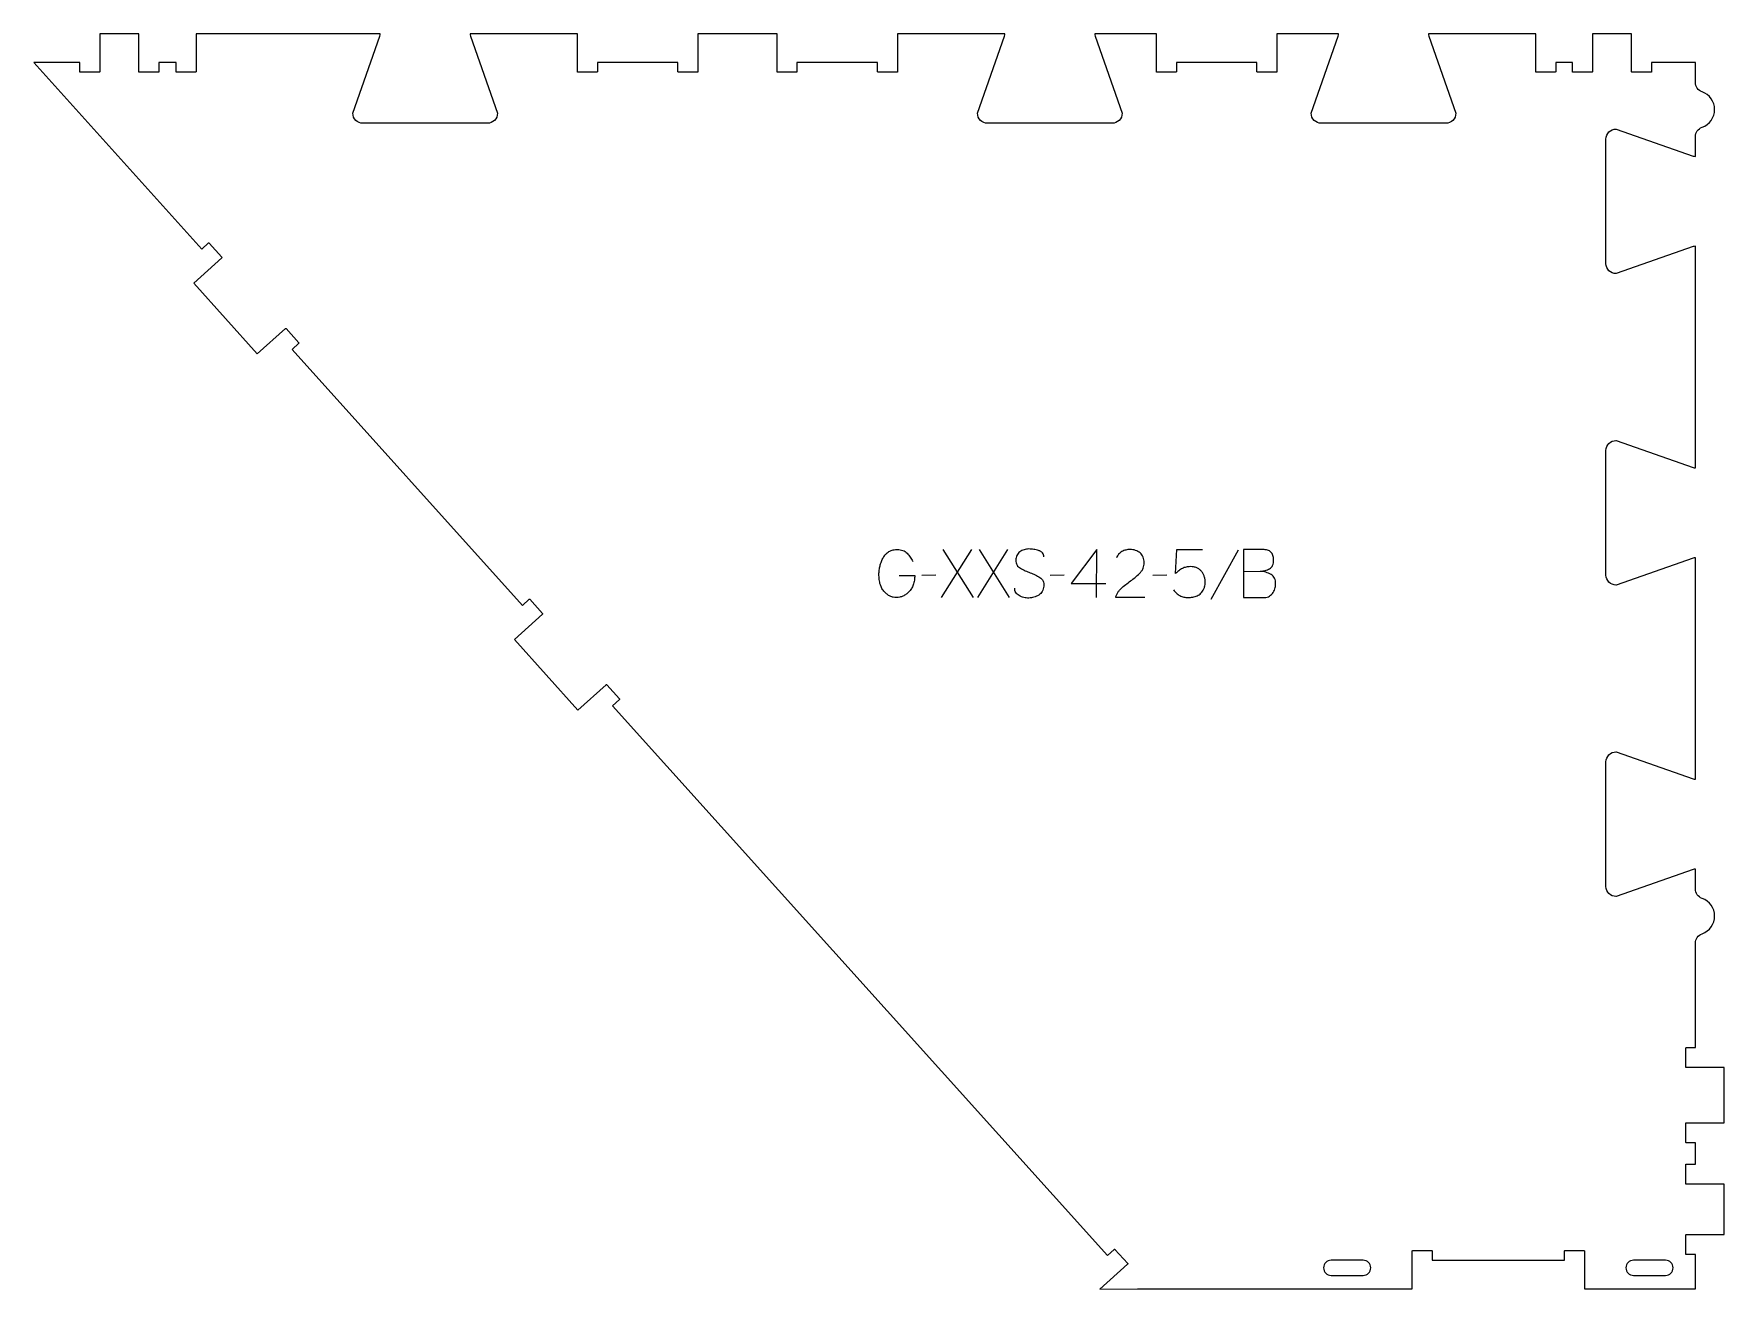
# Model space of a CAD drawing. Extents: x 0 to 1058, y 0 to 786.
import ezdxf

# ---------------------------------------------------------------- set-up
doc = ezdxf.new("R2010")
doc.units = 0
for name, color, linetype in [('1_ANYTOOL_1MMDEEP_LABELS_S', 2, 'CONTINUOUS'), ('3_ANYTOOL_CUTTHROUGH_INSID', 4, 'CONTINUOUS'), ('4_ANYTOOL_CUTTHROUGH_OUTSI', 5, 'CONTINUOUS')]:
    doc.layers.add(name, color=color, linetype=linetype)

msp = doc.modelspace()

# ---------------------------------------------------------------- linework, layer by layer
at = {"layer": '1_ANYTOOL_1MMDEEP_LABELS_S'}
for p, q in [((586.993124, 462.891014), (568.093124, 432.891014)), ((588.235981, 432.891014), (569.293124, 462.891014)), ((609.70741, 462.891014), (590.80741, 432.891014)), ((610.950267, 432.891014), (592.00741, 462.891014)), ((754.00741, 462.419586), (736.821695, 431.648157)), ((564.664552, 446.776728), (555.878838, 446.691014)), ((645.150267, 446.776728), (636.364552, 446.691014)), ((709.350267, 446.776728), (700.564552, 446.691014)), ((649.435981, 441.548157), (671.20741, 441.548157))]:
    msp.add_line(p, q, dxfattribs=at)
for points in [[(541.778838, 446.691014), (551.550267, 446.648157, -0.031732), (551.282156, 443.640755, -0.048764), (550.537767, 440.723157, -0.050291), (549.428054, 438.412649, -0.060119), (547.843124, 436.4053, -0.036578), (546.111104, 434.918883, -0.050793), (544.152052, 433.758871, -0.051881), (542.199035, 433.091127, -0.053919), (540.150267, 432.848157, -0.055881), (538.115119, 433.055101, -0.055271), (536.175267, 433.7053, -0.05403), (534.249291, 434.864493, -0.038531), (532.564552, 436.362443, -0.067281), (531.016839, 438.473457, -0.049165), (529.993124, 440.894586, -0.047412), (529.320197, 444.098504, -0.028075), (529.135981, 447.376728, -0.03109), (529.303508, 450.068308, -0.031496), (529.805624, 452.7178, -0.031425), (530.656497, 455.346044, -0.02824), (531.814552, 457.8553, -0.064555), (533.343356, 460.006825, -0.078906), (535.409195, 461.632086, -0.076878), (538.032797, 462.606635, -0.050594), (540.835981, 462.891014, -0.039946), (542.495542, 462.758217, -0.052714), (544.098481, 462.323157, -0.053511), (545.481678, 461.607823, -0.05153), (546.685981, 460.619586, -0.040443), (548.726205, 458.196444, -0.04035), (550.350267, 455.476728)], [(632.335981, 458.3053, 0.071867), (632.142868, 459.641907, 0.100684), (631.516338, 460.823157, 0.047558), (631.041785, 461.299607, 0.038563), (630.491785, 461.688336, 0.037928), (629.794597, 462.035804, 0.026634), (629.05741, 462.291014, 0.028461), (626.034076, 462.976997, 0.041577), (622.950267, 463.233871, 0.036938), (621.447907, 463.122732, 0.041531), (619.98241, 462.778514, 0.041583), (618.605033, 462.201306, 0.038125), (617.335981, 461.412443, 0.057611), (616.265828, 460.420538, 0.065808), (615.471695, 459.199943, 0.06469), (614.994199, 457.740388, 0.046778), (614.850267, 456.2053, 0.052235), (615.012623, 454.655458, 0.075448), (615.55741, 453.2053, 0.076671), (616.473501, 452.032247, 0.061023), (617.678838, 451.148157, 0.021951), (620.707692, 449.620811, 0.018213), (623.850267, 448.341014, -0.02405), (626.951751, 447.035552, -0.02981), (629.893124, 445.4053, -0.068439), (631.034426, 444.439369, -0.079282), (631.843124, 443.187443, -0.076308), (632.268124, 441.608761, -0.047772), (632.293124, 439.962443, -0.046243), (631.999889, 438.281483, -0.06359), (631.350267, 436.710657, -0.064671), (630.377443, 435.426468, -0.057073), (629.121695, 434.412443, -0.067522), (626.153387, 433.049532, -0.070793), (622.928838, 432.548157, -0.064027), (619.789823, 432.910672, -0.070447), (616.864552, 434.091014, -0.054374), (615.706135, 434.940647, -0.074742), (614.80741, 436.051728, -0.075199), (614.284402, 437.358107, -0.057737), (614.121695, 438.762443)], [(695.635981, 432.933871), (677.335981, 432.976728, -0.034491), (677.998759, 434.72406, -0.037732), (678.905624, 436.357086, -0.037744), (680.044918, 437.831722, -0.03482), (681.385981, 439.126728, -0.00859), (684.345206, 441.525311, -0.008791), (687.385981, 443.819586, 0.020588), (690.20527, 446.053028, 0.025206), (692.80741, 448.533871, 0.046908), (693.828005, 449.835113, 0.051091), (694.575267, 451.308871, 0.050722), (695.024, 452.957046, 0.041139), (695.164552, 454.662443, 0.039396), (695.021908, 456.470029, 0.058519), (694.53241, 458.208871, 0.060358), (693.741852, 459.615987, 0.061397), (692.635981, 460.791014, 0.048006), (691.280024, 461.712974, 0.045901), (689.775267, 462.366014, 0.045216), (688.035206, 462.768574, 0.034258), (686.250267, 462.891014, 0.055622), (683.615696, 462.597027, 0.079896), (681.171695, 461.616014, 0.080617), (679.202308, 459.950314, 0.060287), (677.764552, 457.791014)], [(713.635981, 437.648157, 0.051644), (715.371019, 435.628244, 0.067529), (717.525267, 434.0803, 0.067834), (719.982025, 433.175828, 0.054378), (722.593124, 432.891014, 0.039344), (725.576377, 433.126122, 0.059901), (728.443124, 433.941014, 0.055966), (729.65793, 434.618017, 0.047768), (730.709195, 435.532086, 0.046557), (731.70461, 436.797374, 0.031515), (732.493124, 438.2053, 0.047557), (733.181416, 440.084681, 0.064093), (733.435981, 442.062443, 0.035335), (733.294662, 444.059622, 0.045148), (732.835981, 446.0053, 0.045692), (732.085855, 447.71679, 0.046166), (731.035981, 449.262443, 0.060461), (729.701073, 450.533997, 0.060801), (728.100267, 451.448157, 0.059081), (726.136774, 452.011479, 0.040364), (724.093124, 452.176728, 0.051634), (721.512532, 451.909525, 0.068321), (719.078838, 451.041014, 0.044671), (716.837053, 449.608861, 0.031916), (714.835981, 447.848157), (715.564552, 462.891014), (731.764552, 462.891014)], [(757.435981, 449.219586), (767.978838, 449.348157, 0.046847), (770.927541, 449.824605, 0.060102), (773.700267, 450.912443, 0.086388), (774.806969, 451.782569, 0.076384), (775.580624, 452.964228, 0.070405), (776.078093, 454.651978, 0.036531), (776.20741, 456.419586, 0.031885), (776.115789, 457.854843, 0.051083), (775.789552, 459.250836, 0.053001), (775.281265, 460.337394, 0.064647), (774.535981, 461.273157, 0.064346), (773.56269, 461.998722, 0.050037), (772.446695, 462.48655, 0.048317), (771.002139, 462.802832, 0.029756), (769.521695, 462.891014), (757.435981, 462.891014)], [(757.435981, 462.891014), (757.435981, 432.891014), (767.121695, 432.891014), (769.650267, 432.8053, 0.048381), (771.329161, 432.909215, 0.066146), (772.934195, 433.389228, 0.067079), (774.297959, 434.237899, 0.057042), (775.414552, 435.398157, 0.037099), (776.309224, 436.769398, 0.042913), (776.973481, 438.264228, 0.043052), (777.364641, 439.819876, 0.040094), (777.493124, 441.419586, 0.045096), (777.330753, 443.216202, 0.070597), (776.764552, 444.9178, 0.073303), (775.838574, 446.246838, 0.067093), (774.578838, 447.269586, 0.063103), (771.404328, 448.694531, 0.053716), (767.978838, 449.348157)]]:
    msp.add_lwpolyline(points, format="xyb", dxfattribs=at)
msp.add_lwpolyline([(665.421695, 432.891014), (665.464552, 462.933871), (649.435981, 441.548157)], dxfattribs=at)
at = {"layer": '3_ANYTOOL_CUTTHROUGH_INSID'}
for points in [[(832.242413, 8.648126, 1), (832.242413, 18.148126), (812.242413, 18.148126, 1), (812.242413, 8.648126)], [(1001.560486, 8.648126), (1021.560486, 8.648126, 1), (1021.560486, 18.148126), (1001.560486, 18.148126, 1)]]:
    msp.add_lwpolyline(points, format="xyb", close=True, dxfattribs=at)
at = {"layer": '4_ANYTOOL_CUTTHROUGH_OUTSI'}
msp.add_lwpolyline([(862.992413, 0.148126), (862.992413, 23.898126, -0.414214), (863.242413, 24.148126), (875.242413, 24.148126, -0.414214), (875.492413, 23.898126), (875.492413, 18.148126), (958.310486, 18.148126), (958.310486, 23.898126, -0.414214), (958.560486, 24.148126), (970.560486, 24.148126, -0.414214), (970.810486, 23.898126), (970.810486, 0.148126), (1040.310488, 0.148126), (1040.310714, 21.648126), (1034.560717, 21.648126, -0.414214), (1034.310717, 21.898126), (1034.310717, 33.898126, -0.414214), (1034.560717, 34.148126), (1040.560717, 34.148126), (1058.310715, 34.148126), (1058.310488, 65.737126), (1034.560486, 65.737126, -0.414214), (1034.310486, 65.987126), (1034.310486, 77.987126, -0.414214), (1034.560486, 78.237126), (1040.310486, 78.237126), (1040.310486, 91.648126), (1034.560486, 91.648126, -0.414214), (1034.310486, 91.898126), (1034.310486, 103.898126, -0.414214), (1034.560486, 104.148126), (1058.310486, 104.148126), (1058.310486, 138.648126), (1034.560486, 138.648126, -0.414214), (1034.310486, 138.898126), (1034.310486, 150.898126, -0.414214), (1034.560486, 151.148126), (1040.310487, 151.148126), (1040.310717, 216.553354, -0.317837), (1044.477383, 222.44591, 0.707107), (1044.477383, 244.601923, -0.317837), (1040.310717, 250.494479), (1040.310717, 262.893054, 0.061461), (1038.915846, 262.658287), (990.643304, 245.762754, -0.084368), (990.560716, 245.748718, -0.414214), (984.310716, 251.998718), (984.310716, 329.998718, -0.414214), (990.560716, 336.248718, -0.084368), (990.643304, 336.234683), (1038.926911, 319.33557, 0.060725), (1040.310716, 319.104024), (1040.310717, 457.792658, 0.061461), (1038.915846, 457.557891), (990.643304, 440.662357, -0.084368), (990.560716, 440.648322, -0.414214), (984.310716, 446.898322), (984.310716, 524.898322, -0.414214), (990.560716, 531.148322, -0.084368), (990.643304, 531.134287), (1038.926911, 514.235174, 0.060775), (1040.310716, 514.003771), (1040.310716, 652.692659, 0.061461), (1038.915846, 652.457892), (990.643304, 635.562359, -0.084368), (990.560716, 635.548323, -0.414214), (984.310716, 641.798323), (984.310716, 719.798323, -0.414214), (990.560716, 726.048323, -0.084368), (990.643304, 726.034288), (1038.926911, 709.135175, 0.060825), (1040.310716, 708.903916), (1040.310717, 721.303354, -0.317837), (1044.477383, 727.19591, 0.317837), (1052.310717, 738.273916, 0.317837), (1044.477383, 749.351923, -0.317837), (1040.310717, 755.244479), (1040.310717, 767.648125), (1012.810717, 767.647993), (1012.810717, 761.898065, -0.414214), (1012.560717, 761.648065), (1000.560717, 761.648065, -0.414214), (1000.310717, 761.898065), (1000.310717, 785.648065), (975.810717, 785.648065), (975.810717, 761.898065, -0.414214), (975.560717, 761.648065), (963.560717, 761.648065, -0.414214), (963.310717, 761.898065), (963.310717, 767.648096), (952.810717, 767.648125), (952.810717, 761.898126, -0.414214), (952.560717, 761.648126), (940.560717, 761.648126, -0.414214), (940.310717, 761.898126), (940.310717, 785.648126), (917.524168, 785.648126), (873.119183, 785.648549, 0.061461), (873.35395, 784.253682), (890.249483, 735.981139, -0.084368), (890.263518, 735.898552, -0.414214), (884.013518, 729.648552), (806.013518, 729.648552, -0.414214), (799.763518, 735.898552, -0.084368), (799.777554, 735.981139), (816.676667, 784.264747, 0.060766), (816.90806, 785.648338), (778.310717, 785.648127), (778.310717, 761.898126, -0.414214), (778.060717, 761.648126), (766.060717, 761.648126, -0.414214), (765.810717, 761.898126), (765.810717, 767.648126), (715.310717, 767.648126), (715.310717, 761.898126, -0.414214), (715.060717, 761.648126), (703.060717, 761.648126, -0.414214), (702.810717, 761.898126), (702.810717, 785.648126), (664.213183, 785.648126, 0.061461), (664.44795, 784.253256), (681.343483, 735.980714, -0.084368), (681.357518, 735.898126, -0.414214), (675.107518, 729.648126), (597.107518, 729.648126, -0.414214), (590.857518, 735.898126, -0.084368), (590.871554, 735.980714), (607.770667, 784.264321, 0.060775), (608.002069, 785.648132), (540.810716, 785.649823), (540.810716, 761.899829, -0.414214), (540.560716, 761.649829), (528.560716, 761.649829, -0.414214), (528.310716, 761.899829), (528.310716, 767.649825), (477.810716, 767.649065), (477.810716, 761.898977, -0.414214), (477.560716, 761.648977), (465.560716, 761.648977, -0.414214), (465.310716, 761.898977), (465.310716, 785.648977), (415.810716, 785.648977), (415.810716, 761.898977, -0.414214), (415.560716, 761.648977), (403.560716, 761.648977, -0.414214), (403.310716, 761.898977), (403.310716, 767.648982), (352.810716, 767.649825), (352.810716, 761.899829, -0.414214), (352.560716, 761.649829), (340.560716, 761.649829, -0.414214), (340.310716, 761.899829), (340.310717, 785.649402), (273.119183, 785.648979, 0.061461), (273.35395, 784.254107), (290.249483, 735.981565, -0.084368), (290.263518, 735.898977, -0.414214), (284.013518, 729.648977), (206.013518, 729.648977, -0.414214), (199.763518, 735.898977, -0.084368), (199.777554, 735.981565), (216.676667, 784.265172, 0.060775), (216.908069, 785.648975), (101.548714, 785.648007), (101.548714, 761.898005, -0.414214), (101.298714, 761.648005), (89.298714, 761.648005, -0.414214), (89.048714, 761.898005), (89.048714, 767.648016), (78.278954, 767.648493), (78.278954, 761.898504, -0.414214), (78.028954, 761.648504), (66.028954, 761.648504, -0.414214), (65.778954, 761.898504), (65.778954, 785.648505), (41.278954, 785.64867), (41.278954, 761.898672, -0.414214), (41.028954, 761.648672), (29.028954, 761.648672, -0.414214), (28.778954, 761.898672), (28.778954, 767.648669), (0, 767.648355), (105.119734, 650.901072), (109.392816, 654.748573, -0.414214), (109.745885, 654.73007), (117.775453, 645.812332, -0.414214), (117.756949, 645.459263), (100.107259, 629.567411), (139.92053, 585.350294), (157.57022, 601.242146, -0.414214), (157.923289, 601.223642), (165.952856, 592.305904, -0.414214), (165.934353, 591.952836), (161.66127, 588.105335), (305.858913, 427.957622), (310.131996, 431.805123, -0.414214), (310.485064, 431.78662), (318.514632, 422.868882, -0.414214), (318.496128, 422.515813), (300.846438, 406.623961), (340.65971, 362.406844), (358.309399, 378.298696, -0.414214), (358.662468, 378.280192), (366.692035, 369.362454, -0.414214), (366.673532, 369.009385), (362.400435, 365.161872), (672.185197, 21.060614), (676.45856, 24.907804, -0.414214), (676.811628, 24.889274), (684.840545, 15.970951, -0.414214), (684.822016, 15.617884), (667.474057, 0), (690.900018, 0.148124)], format="xyb", close=True, dxfattribs=at)

doc.saveas('drawing.dxf')
